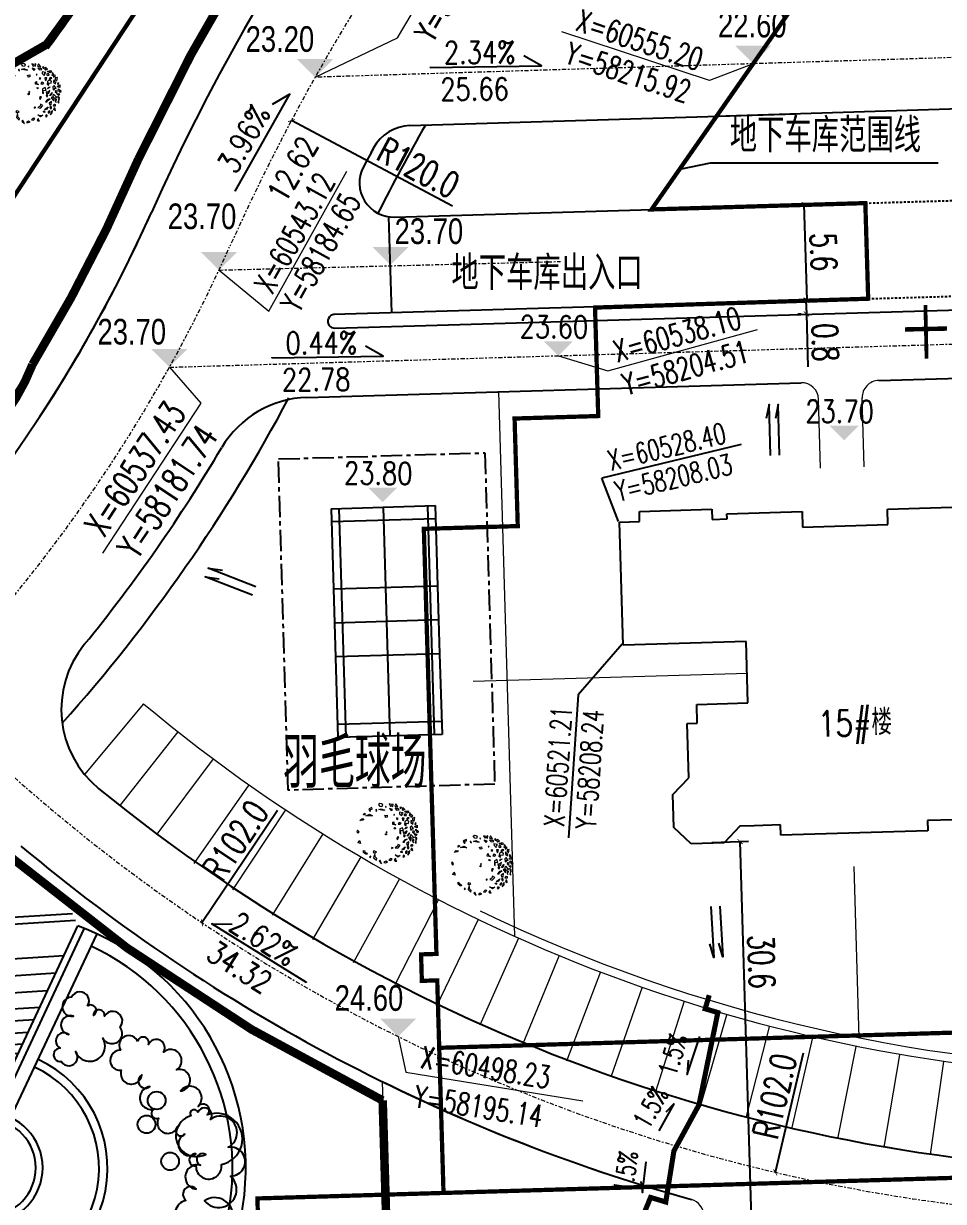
# Model space of a CAD drawing. Header units: inches. Extents: x 393 to 1582, y 246 to 1188.
# Drawn here: x 1137.2 to 1191.1, y 697.8 to 766.8 of the extents above; entities that cross this region are included whole.
import ezdxf

# ---------------------------------------------------------------- set-up
doc = ezdxf.new("R2010")
doc.units = ezdxf.units.IN
doc.header["$MEASUREMENT"] = 0
for name, pattern in [('CENTER', [2, 1.25, -0.25, 0.25, -0.25]), ('CENTERX2', [4, 2.5, -0.5, 0.5, -0.5]), ('DASH', [0.35, 0.25, -0.1]), ('DASHED', [19.05, 12.7, -6.35]), ('DASHED2', [0.375, 0.25, -0.125]), ('DOTE', [2.42, 2, -0.2, 0.02, -0.2])]:
    doc.linetypes.add(name, pattern=pattern)
for name, color, linetype, lineweight in [('BUILD', 1, 'Continuous', 40), ('parking', 30, 'Continuous', 18), ('ROAD', 1, 'Continuous', 25), ('ROAD-CENTER', 7, 'CENTERX2', 18), ('ROAD-ZB', 4, 'Continuous', 15), ('walk', 2, 'Continuous', 18), ('围墙', 75, 'FENCELINE1', 15), ('建筑型号', 2, 'Continuous', 18), ('树', 84, 'Continuous', 15)]:
    doc.layers.add(name, color=color, linetype=linetype, lineweight=lineweight)
for name, color, linetype in [('buildcoor', 7, 'Continuous'), ('chehu', 7, 'Continuous'), ('DIM', 4, 'Continuous'), ('drain', 4, 'Continuous'), ('ELEV', 1, 'Continuous'), ('FRAME', 7, 'Continuous'), ('G', 60, 'Continuous'), ('PD', 21, 'Continuous'), ('PUB_TEXT', 7, 'Continuous'), ('ROAD-TEXT', 4, 'Continuous'), ('roaddim', 2, 'Continuous'), ('roadradiu', 3, 'Continuous'), ('rod', 1, 'Continuous'), ('公共绿地', 3, 'Continuous'), ('外墙', 42, 'Continuous'), ('绿化', 3, 'Continuous'), ('车库边线', 4, 'DOTE')]:
    doc.layers.add(name, color=color, linetype=linetype)
doc.styles.add('-黑体', font='simhei.ttf', dxfattribs={"width": 0.8})
doc.styles.add('_HZTXT', font='txt.shx', dxfattribs={"width": 0.8, "bigfont": 'hztxt.shx'})
doc.styles.add('DIM_FONT', font='SIMPLEX.shx', dxfattribs={"width": 0.8})
doc.styles.add('FLS', font='', dxfattribs={"width": 0.8})
doc.styles.add('HZ', font='simplex.shx', dxfattribs={"width": 0.7, "bigfont": 'hztxt.shx'})
doc.styles.add('RO', font='romans.shx', dxfattribs={"width": 0.8})
doc.styles.get('FLS').set_extended_font_data('创艺繁隶书')
doc.linetypes.add('FENCELINE1', pattern='A,0.25,-0.1,[133,ltypeshp.shx,S=0.1,R=0,X=-0.1,Y=0],-0.1,1', length=1.45)
doc.dimstyles.new('NORMAL', dxfattribs={"dimtxt": 1.5, "dimasz": 0.3, "dimexe": 0.5, "dimexo": 0.3, "dimgap": 0.3, "dimtad": 1, "dimdec": 1, "dimzin": 1, "dimdsep": 46, "dimtxsty": 'HZ', "dimblk": 'ARCHTICK', "dimcen": 0, "dimclrt": 256, "dimadec": 0, "dimazin": 0, "dimtfac": 1, "dimtdec": 1, "dimtofl": 0, "dimtmove": 0, "dimatfit": 3, "dimldrblk": 'ARCHTICK', "dimfxl": 1, "dimtolj": 2, "dimtzin": 0, "dimarcsym": 0})

# ---------------------------------------------------------------- blocks, each defined once
blk = doc.blocks.new('A$C4EB55EB1')
at = {"layer": '绿化'}
for p, q in [((14.986, 18.355), (0.415, 16.882)), ((15.206, 17.372), (0.516, 15.887)), ((15.416, 16.891), (0.566, 15.39)), ((13.097, 10.319), (9.025, 16.245)), ((13.52, 11.157), (9.96, 16.339)), ((13.859, 11.829), (10.708, 16.415)), ((14.174, 12.452), (11.402, 16.485)), ((14.49, 13.078), (12.101, 16.556)), ((14.718, 13.53), (12.604, 16.607)), ((14.891, 13.872), (12.986, 16.645)), ((15.119, 14.324), (13.489, 16.696)), ((15.38, 14.841), (14.065, 16.754)), ((10.333, 4.843), (2.923, 15.628)), ((10.964, 6.093), (4.316, 15.769)), ((11.603, 7.359), (5.727, 15.911)), ((12.201, 8.544), (7.047, 16.045)), ((12.645, 9.423), (8.027, 16.144)), ((9.265, 2.729), (15.992, 16.052)), ((9.712, 2.503), (16.366, 15.684)), ((8.311, 2.489), (0, 14.585)), ((8.828, 2.619), (0.307, 15.021)), ((10.604, 2.053), (17.205, 15.127))]:
    blk.add_line(p, q, dxfattribs=at)
for points in [[(29.942, 28.85, 1.091309), (30.731, 27.642, 1.091309), (31.091, 26.574, 1.091309), (31.486, 25.97, 1.091309), (32.373, 26.863, 1.091309), (32.762, 27.684, 1.091309), (33.26, 28.113, 1.091309), (31.65, 29.711, 1.091309), (29.721, 30.702, 1.091309), (29.426, 33.409, 1.091309), (28.5, 33.121, 1.091309), (26.141, 34.965, 1.091309), (25.21, 36.102, 1.091309), (22.36, 35.736, 1.091309), (21.257, 35.27, 1.091309), (20.759, 34.84, 1.091309), (22.795, 33.814, 1.091309), (22.94, 33.173, 1.091309), (25.689, 31.793, 1.091309), (27.329, 31.727, 1.091309), (27.688, 31.016, 1.091309), (28.727, 29.844, 1.091309), (29.942, 28.85)], [(12.534, 32.568, 1.091309), (13.64, 32.323, 1.091309), (14.988, 33.895, 1.091309), (16.807, 33.651, 1.091309), (18.343, 32.908, 1.091309), (18.658, 34.228, 1.091309), (19.119, 34.906, 1.091309), (17.299, 35.506, 1.091309), (15.803, 35.287, 1.091309), (14.304, 35.781, 1.091309), (12.958, 33.496, 1.091309), (10.46, 34.2, 1.091309), (8.754, 32.983, 1.091309), (7.693, 30.842, 1.091309), (7.697, 29.773, 1.091309), (8.197, 29.49, 1.091309), (10.041, 31.847, 1.091309), (10.897, 31.922, 1.091309), (12.534, 32.568)], [(5.549, 23.415, 1.091309), (6.728, 22.671, 1.091309), (7.937, 23.459, 1.091309), (7.468, 24.918, 1.091309), (7.892, 25.846, 1.091309), (9.1, 26.99, 1.091309), (9.526, 27.561, 1.091309), (9.306, 29.057, 1.091309), (9.553, 29.806, 1.091309), (10.368, 31.198, 1.091309), (11.114, 31.664, 1.091309), (10.075, 33.192, 1.091309), (7.519, 30.476, 1.091309), (7.344, 29.585, 1.091309), (7.029, 27.909, 1.091309), (5.857, 26.872, 1.091309), (5.256, 25.409, 1.091309), (5.332, 24.198, 1.091309), (5.549, 23.415)], [(32.105, 12.719, 1.091309), (31.718, 11.542, 1.091309), (32.005, 10.973, 1.091309), (31.794, 10.331, 1.091309), (32.189, 9.37, 1.091309), (33.432, 10.621, 1.091309), (34.354, 11.978, 1.091309), (35.7, 14.263, 1.091309), (35.412, 14.832, 1.091309), (35.301, 15.936, 1.091309), (35.833, 16.828, 1.091309), (36.576, 18.363, 1.091309), (35.468, 18.965, 1.091309), (35.784, 20.284, 1.091309), (36.066, 21.14, 1.091309), (35.885, 22.03, 1.091309), (34.06, 23.698, 1.091309), (33.985, 24.909, 1.091309), (32.315, 23.443, 1.091309), (33.745, 22.379, 1.091309), (33.854, 21.631, 1.091309), (33.36, 20.49, 1.091309), (32.686, 19.525, 1.091309), (32.903, 18.742, 1.091309), (33.654, 18.139, 1.091309), (33.343, 15.395, 1.091309), (33.024, 14.788, 1.091309), (32.207, 14.109, 1.091309), (31.71, 13.679, 1.091309), (32.105, 12.719)], [(5.206, 18.97, 1.091309), (5.247, 17.652, 1.091309), (6.349, 18.475, 1.091309), (7.666, 18.871, 1.091309), (8.842, 18.84, 1.091309), (9.624, 19.412, 1.091309), (8.482, 19.907, 1.091309), (6.624, 21.112, 1.091309), (5.303, 21.785, 1.091309), (5.201, 20.395, 1.091309), (5.56, 19.684, 1.091309), (5.206, 18.97)], [(23.476, 4.175, 1.091309), (23.299, 3.64, 1.091309), (24.153, 4.07, 1.091309), (24.941, 3.218, 1.091309), (25.654, 3.22, 1.091309), (26.754, 4.4, 1.091309), (27.5, 5.222, 1.091309), (27.963, 5.188, 1.091309), (29.672, 5.692, 1.091309), (30.595, 6.693, 1.091309), (31.375, 7.978, 1.091309), (30.983, 7.87, 1.091309), (30.589, 8.474, 1.091309), (30.869, 9.686, 1.091309), (30.155, 10.04, 1.091309), (29.231, 9.396, 1.091309), (28.016, 10.033, 1.091309), (27.667, 8.251, 1.091309), (28.168, 7.611, 1.091309), (27.815, 6.541, 1.091309), (26.749, 5.825, 1.091309), (25.785, 6.142, 1.091309), (23.965, 6.742, 1.091309), (23.721, 5.28, 1.091309), (22.831, 5.099, 1.091309), (22.405, 4.528, 1.091309), (23.476, 4.175)], [(12.963, 3.605, 1.091309), (14.036, 2.54, 1.091309), (14.996, 3.292, 1.091309), (15.6, 3.686, 1.091309), (16.637, 2.87, 1.091309), (17.247, 1.838, 1.091309), (18.208, 2.234, 1.091309), (18.739, 3.126, 1.091309), (20.88, 2.421, 1.091309), (21.908, 4.099, 1.091309), (21.159, 3.989, 1.091309), (19.769, 4.091, 1.091309), (18.944, 5.549, 1.091309), (18.023, 3.836, 1.091309), (17.275, 3.727, 1.091309), (16.737, 4.616, 1.091309), (15.843, 5.503, 1.091309), (15.627, 5.93, 1.091309), (15.625, 6.643, 1.091309), (16.475, 8.142, 1.091309), (15.869, 8.104, 1.091309), (15.05, 7.781, 1.091309), (14.127, 6.78, 1.091309), (13.917, 5.782, 1.091309), (13.28, 4.568, 1.091309), (12.426, 4.138, 1.091309), (12.963, 3.605)]]:
    blk.add_lwpolyline(points, format="xyb", close=True, dxfattribs=at)
for centre in [(20.833, 31.812), (15.936, 31.648), (11.793, 29.886), (25.746, 29.932), (8.506, 26.788), (10.367, 27.046), (29.358, 26.43), (31.525, 21.793), (31.68, 16.535), (29.912, 11.965), (26.883, 8.635), (22.875, 6.553), (18.123, 6.006)]:
    blk.add_circle(centre, 0.646, dxfattribs=at)
for centre, radius, start, end in [((19.017, 18.748), 18.754, 238.66969, 190.31567), ((19.041, 18.765), 17.79, 243.21345, 185.77191), ((19.041, 18.765), 8.73, 243.21345, 185.77191), ((19.041, 18.765), 8.112, 243.21345, 185.77191), ((19, 18.736), 4.031, 221.74114, 207.24422), ((19, 18.736), 3.531, 221.74114, 207.24422)]:
    blk.add_arc(centre, radius, start, end, dxfattribs=at)
blk = doc.blocks.new('pm5')
at = {"layer": 'ROAD-TEXT', "ltscale": 0.1}
blk.add_lwpolyline([(58043.027, 60408.655, 0.3, 0.3, 0), (58043.097, 60409.679, 0.3, 0.3, 0), (58044.026, 60409.706, 0.3, 0.3, 0), (58044.026, 60409.706, 0.3, 0.3, 0), (58043.541, 60412.693, 0.3, 0.3, 0), (58044.089, 60415.717, 0.3, 0.3, 0), (58043.44, 60421.194, 0.3, 0.3, 0), (58042.669, 60421.172, 0.3, 0.3, 0), (58042.642, 60422, 0, 0, 0)], format="xyseb", dxfattribs=at)
for points in [[(58042.657, 60418.003), (58042.871, 60417.185), (58042.871, 60419.533)], [(58042.388, 60414.725), (58042.671, 60415.31), (58042.322, 60413.539)], [(58042.265, 60410.391), (58042.553, 60409.808), (58042.19, 60411.577)]]:
    blk.add_lwpolyline(points, dxfattribs=at)
at = {"layer": 'ROAD-TEXT', "style": 'RO', "width": 0.7}
for rotation, p in [(91.05048, (58042.28, 60416.825)), (78.72126, (58041.749, 60413.385)), (100.33803, (58042.011, 60409.55))]:
    blk.add_text('1.5%', height=1.1, rotation=rotation, dxfattribs=at).set_placement(p)
blk = doc.blocks.new('YMQ')
at = {"layer": 'PD'}
for p, q in [((-3.425, 16.316), (2.222, 18.623)), ((2.222, 18.623), (4.007, 14.254)), ((1.796, 18.45), (3.581, 14.08)), ((-3.142, 15.622), (2.505, 17.929)), ((-0.602, 17.47), (4.466, 5.065)), ((-3.425, 16.316), (1.643, 3.912)), ((-2.999, 16.49), (2.068, 4.086)), ((4.007, 14.254), (-1.64, 11.947)), ((3.581, 14.08), (4.33, 12.247)), ((4.007, 14.254), (4.756, 12.421)), ((4.756, 12.421), (5.504, 10.588)), ((4.33, 12.247), (5.079, 10.414)), ((5.504, 10.588), (-0.142, 8.281)), ((5.079, 10.414), (6.864, 6.045)), ((5.504, 10.588), (7.29, 6.219)), ((7.006, 6.913), (1.359, 4.606)), ((7.29, 6.219), (1.643, 3.912))]:
    blk.add_line(p, q, dxfattribs=at)
at = {"layer": 'PD', "linetype": 'DASHED'}
blk.add_line((4.756, 12.421), (-0.891, 10.114), dxfattribs=at)
at = {"layer": 'PD', "linetype": 'CENTER'}
blk.add_lwpolyline([(0, 0), (-7.337, 17.959), (3.864, 22.535), (11.201, 4.576)], close=True, dxfattribs=at)
blk = doc.blocks.new('A$C1F88636C')
at = {"layer": 'G', "rotation": 319.643104860294}
blk.add_blockref('YMQ', (0, 3.766), dxfattribs=at)
blk = doc.blocks.new('_ARCHTICK')
at = {"color": 0, "linetype": 'ByBlock', "const_width": 0.15}
blk.add_lwpolyline([(-0.5, -0.5), (0.5, 0.5)], dxfattribs=at)
blk = doc.blocks.new('*D129')
at = {"layer": 'DEFPOINTS', "color": 0, "ltscale": 0.3, "transparency": 16777216}
for p in [(1182.927, 756.165), (1183.163, 756.172), (1183.329, 750.575)]:
    blk.add_point(p, dxfattribs=at)
at = {"layer": 'roaddim', "color": 0, "lineweight": -2, "ltscale": 0.3, "transparency": 16777216}
for p, q in [((1182.863, 756.164), (1182.427, 756.151)), ((1183.093, 750.568), (1182.927, 756.165)), ((1183.029, 750.566), (1182.593, 750.553))]:
    blk.add_line(p, q, dxfattribs=at)
at = {"layer": 'roaddim', "color": 0, "lineweight": -2, "ltscale": 0.3, "transparency": 16777216, "xscale": 0.3, "yscale": 0.3, "zscale": 0.3}
for p, rotation in [((1182.927, 756.165), 91.69491554538584), ((1183.093, 750.568), 271.6949155453859)]:
    blk.add_blockref('_ARCHTICK', p, dxfattribs=dict(at, rotation=rotation))
at = {"layer": 'roaddim', "ltscale": 0.3, "transparency": 16777216, "insert": (1184.059, 753.398), "char_height": 1.5, "attachment_point": 5, "rotation": 271.69492, "style": 'HZ'}
blk.add_mtext('\\A2;5.6', dxfattribs=at)
blk = doc.blocks.new('psss')
at = {"layer": 'drain', "ltscale": 3}
for points in [[(-2.979, 0.527), (0.007, 0.531), (-0.808, 0.714)], [(-2.967, -0.004), (0, 0), (-0.815, 0.183)]]:
    blk.add_lwpolyline(points, dxfattribs=at)
blk = doc.blocks.new('*D141')
at = {"layer": 'DEFPOINTS', "color": 0, "ltscale": 0.3, "transparency": 16777216}
for p in [(1152.901, 761.086), (1258.84, 704.721)]:
    blk.add_point(p, dxfattribs=at)
at = {"layer": 'roadradiu', "color": 0, "lineweight": -2, "ltscale": 0.3, "transparency": 16777216}
blk.add_line((1162.338, 756.065), (1152.901, 761.086), dxfattribs=at)
at = {"layer": 'roadradiu', "color": 0, "lineweight": -2, "ltscale": 0.3, "transparency": 16777216, "xscale": 0.3, "yscale": 0.3, "zscale": 0.3, "rotation": 151.9848013237363}
blk.add_blockref('_ARCHTICK', (1152.901, 761.086), dxfattribs=at)
at = {"layer": 'roadradiu', "ltscale": 0.3, "transparency": 16777216, "insert": (1160.337, 758.319), "char_height": 1.5, "attachment_point": 5, "rotation": 331.9848, "style": 'HZ'}
blk.add_mtext('\\A2;R120.0', dxfattribs=at)
blk = doc.blocks.new('*D142')
at = {"layer": 'DEFPOINTS', "color": 0, "ltscale": 0.3, "transparency": 16777216}
for p in [(1204.505, 798.811), (1147.665, 714.116)]:
    blk.add_point(p, dxfattribs=at)
at = {"layer": 'roadradiu', "color": 0, "lineweight": -2, "ltscale": 0.3, "transparency": 16777216}
blk.add_line((1152.082, 720.698), (1147.665, 714.116), dxfattribs=at)
at = {"layer": 'roadradiu', "color": 0, "lineweight": -2, "ltscale": 0.3, "transparency": 16777216, "xscale": 0.3, "yscale": 0.3, "zscale": 0.3, "rotation": 236.1337340177624}
blk.add_blockref('_ARCHTICK', (1147.665, 714.116), dxfattribs=at)
at = {"layer": 'roadradiu', "ltscale": 0.3, "transparency": 16777216, "insert": (1149.636, 718.937), "char_height": 1.5, "attachment_point": 5, "rotation": 56.13373, "style": 'HZ'}
blk.add_mtext('\\A2;R102.0', dxfattribs=at)
blk = doc.blocks.new('*D332')
at = {"layer": 'DEFPOINTS', "color": 0, "ltscale": 0.3, "transparency": 16777216}
for p in [(1204.505, 798.811), (1181.232, 699.502)]:
    blk.add_point(p, dxfattribs=at)
at = {"layer": 'roadradiu', "color": 0, "lineweight": -2, "ltscale": 0.3, "transparency": 16777216}
blk.add_line((1182.867, 706.48), (1181.232, 699.502), dxfattribs=at)
at = {"layer": 'roadradiu', "color": 0, "lineweight": -2, "ltscale": 0.3, "transparency": 16777216, "xscale": 0.3, "yscale": 0.3, "zscale": 0.3, "rotation": 256.8107722403088}
blk.add_blockref('_ARCHTICK', (1181.232, 699.502), dxfattribs=at)
at = {"layer": 'roadradiu', "ltscale": 0.3, "transparency": 16777216, "insert": (1181.201, 703.969), "char_height": 1.5, "attachment_point": 5, "rotation": 76.81077, "style": 'HZ'}
blk.add_mtext('\\A2;R102.0', dxfattribs=at)
blk = doc.blocks.new('GPPMTR01')
at = {"color": 0, "linetype": 'ByBlock'}
for points in [[(-0.354, 0.404), (-0.335, 0.371), (-0.312, 0.378), (-0.293, 0.408)], [(-0.298, 0.355), (-0.259, 0.362), (-0.24, 0.402), (-0.263, 0.4), (-0.275, 0.378)], [(-0.263, 0.454), (-0.27, 0.431), (-0.248, 0.431), (-0.243, 0.447)], [(-0.215, 0.443), (-0.218, 0.456), (-0.242, 0.475), (-0.199, 0.486), (-0.199, 0.449)], [(-0.166, 0.433), (-0.207, 0.386), (-0.18, 0.371), (-0.137, 0.387), (-0.147, 0.409), (-0.165, 0.407)], [(-0.173, 0.469), (-0.151, 0.518), (-0.12, 0.516), (-0.128, 0.487), (-0.144, 0.498), (-0.151, 0.48), (-0.145, 0.47)], [(-0.127, 0.461), (-0.133, 0.429), (-0.111, 0.428), (-0.096, 0.459)], [(-0.106, 0.53), (-0.073, 0.496), (-0.058, 0.515), (-0.035, 0.504), (-0.038, 0.545), (-0.064, 0.53)], [(-0.079, 0.401), (-0.097, 0.371), (-0.064, 0.359), (-0.049, 0.371)], [(-0.038, 0.477), (-0.055, 0.454), (-0.043, 0.424), (-0.032, 0.439)], [(0.007, 0.443), (-0.026, 0.412), (-0.02, 0.382), (0.016, 0.352), (0.045, 0.367), (0.01, 0.386), (0.034, 0.42)], [(0.005, 0.559), (-0.005, 0.523), (0.016, 0.511), (0.051, 0.519)], [(0.01, 0.485), (0.042, 0.462), (0.084, 0.477), (0.066, 0.492), (0.042, 0.485)], [(0.105, 0.53), (0.084, 0.519), (0.099, 0.504), (0.114, 0.511)], [(0.158, 0.447), (0.096, 0.443), (0.105, 0.412), (0.146, 0.393), (0.155, 0.416), (0.14, 0.428)], [(0.131, 0.488), (0.137, 0.5), (0.134, 0.53), (0.173, 0.507), (0.146, 0.481)], [(0.179, 0.477), (0.229, 0.496), (0.25, 0.473), (0.223, 0.458), (0.22, 0.477), (0.202, 0.469), (0.199, 0.458)], [(0.205, 0.439), (0.179, 0.42), (0.194, 0.405), (0.226, 0.416)], [(0.214, 0.359), (0.274, 0.374), (0.291, 0.409), (0.282, 0.336), (0.247, 0.333)], [(0.268, 0.45), (0.253, 0.435), (0.241, 0.409), (0.274, 0.428)], [(0.315, 0.416), (0.306, 0.401), (0.318, 0.39), (0.348, 0.393)], [(-0.482, 0.196), (-0.461, 0.207), (-0.432, 0.177), (-0.452, 0.154), (-0.494, 0.15), (-0.5, 0.177)], [(-0.412, 0.305), (-0.364, 0.304), (-0.367, 0.328), (-0.343, 0.337), (-0.374, 0.364), (-0.382, 0.335)], [(-0.393, 0.241), (-0.408, 0.23), (-0.396, 0.226)], [(-0.304, 0.31), (-0.343, 0.272), (-0.298, 0.279)], [(-0.215, 0.295), (-0.215, 0.276), (-0.206, 0.283)], [(-0.123, 0.314), (-0.144, 0.295), (-0.135, 0.287), (-0.115, 0.295)], [(-0.064, 0.207), (-0.085, 0.184), (-0.115, 0.203), (-0.115, 0.219), (-0.085, 0.207), (-0.052, 0.226)], [(-0.032, 0.317), (-0.058, 0.295), (-0.043, 0.264), (-0.023, 0.291)], [(0.045, 0.295), (0.042, 0.249), (0.105, 0.211), (0.119, 0.219), (0.069, 0.245), (0.096, 0.283)], [(0.084, 0.371), (0.072, 0.344), (0.081, 0.321), (0.084, 0.344)], [(0.128, 0.336), (0.137, 0.287), (0.114, 0.272), (0.146, 0.26), (0.158, 0.302)], [(0.179, 0.272), (0.167, 0.245), (0.185, 0.238), (0.199, 0.253)], [(0.199, 0.291), (0.179, 0.352), (0.211, 0.31)], [(0.25, 0.325), (0.241, 0.298), (0.312, 0.302), (0.282, 0.329)], [(0.253, 0.268), (0.241, 0.226), (0.259, 0.177), (0.274, 0.203), (0.253, 0.219)], [(0.303, 0.268), (0.309, 0.219), (0.336, 0.215), (0.351, 0.234)], [(0.321, 0.363), (0.306, 0.34), (0.327, 0.325), (0.356, 0.325), (0.327, 0.336)], [(0.351, 0.382), (0.348, 0.371), (0.368, 0.355), (0.392, 0.359)], [(0.386, 0.257), (0.368, 0.272), (0.365, 0.287), (0.377, 0.298), (0.401, 0.283)], [(0.401, 0.207), (0.383, 0.219), (0.365, 0.211), (0.368, 0.196), (0.392, 0.192)], [(0.431, 0.26), (0.419, 0.245), (0.436, 0.23), (0.466, 0.249)], [(0.442, 0.203), (0.451, 0.169), (0.487, 0.139), (0.472, 0.181)], [(-0.482, 0.014), (-0.506, 0.025), (-0.514, -0.024), (-0.506, -0.036), (-0.464, -0.036), (-0.47, -0.024), (-0.494, -0.017)], [(-0.446, 0.071), (-0.432, 0.055), (-0.414, 0.067)], [(-0.417, 0.109), (-0.411, 0.15), (-0.357, 0.188), (-0.369, 0.162)], [(-0.283, 0.139), (-0.269, 0.181), (-0.239, 0.166), (-0.248, 0.139), (-0.263, 0.15)], [(-0.02, 0.033), (-0.035, 0.025), (-0.026, 0.017), (-0.014, 0.021)], [(-0.02, 0.188), (-0.008, 0.192), (0.001, 0.177), (-0.02, 0.169)], [(0.152, 0.162), (0.137, 0.139), (0.158, 0.12), (0.176, 0.128), (0.161, 0.143)], [(0.25, 0.086), (0.271, 0.063), (0.274, 0.021), (0.303, 0.052), (0.285, 0.109)], [(0.348, 0.173), (0.377, 0.128), (0.356, 0.097), (0.354, 0.128)], [(0.401, 0.078), (0.398, 0.063), (0.374, 0.067), (0.377, 0.09)], [(0.428, 0.025), (0.431, -0.021), (0.377, -0.043), (0.41, -0.013)], [(0.422, 0.166), (0.419, 0.135), (0.439, 0.12), (0.451, 0.139)], [(0.451, 0.074), (0.469, 0.052), (0.484, 0.063), (0.472, 0.093)], [(-0.467, -0.131), (-0.464, -0.157), (-0.482, -0.154), (-0.485, -0.127)], [(-0.437, -0.131), (-0.429, -0.066), (-0.381, -0.04), (-0.408, -0.078)], [(-0.42, -0.26), (-0.432, -0.218), (-0.411, -0.188), (-0.402, -0.214), (-0.411, -0.229)], [(0.256, -0.013), (0.241, -0.028), (0.253, -0.04)], [(0.407, -0.119), (0.389, -0.138), (0.398, -0.176), (0.419, -0.154)], [(0.436, -0.066), (0.442, -0.097), (0.466, -0.097), (0.481, -0.074), (0.46, -0.078)], [(-0.266, -0.366), (-0.304, -0.374), (-0.283, -0.4), (-0.251, -0.393)], [(0.17, -0.286), (0.137, -0.317), (0.149, -0.336), (0.176, -0.321)], [(0.205, -0.332), (0.199, -0.343), (0.235, -0.378), (0.294, -0.359), (0.274, -0.34), (0.235, -0.351)], [(0.327, -0.305), (0.333, -0.328), (0.389, -0.313)], [(0.416, -0.218), (0.389, -0.233), (0.392, -0.271), (0.407, -0.248)], [(-0.115, -0.473), (-0.138, -0.438), (-0.106, -0.438), (-0.085, -0.446)], [(0.072, -0.48), (0.042, -0.461), (0.06, -0.45), (0.066, -0.454), (0.096, -0.454), (0.096, -0.438), (0.125, -0.442), (0.114, -0.461)], [(0.188, -0.431), (0.211, -0.423), (0.188, -0.408)]]:
    blk.add_lwpolyline(points, close=True, dxfattribs=at)
blk.add_circle((0, 0), 0.01, dxfattribs=at)
blk = doc.blocks.new('*D106')
at = {"layer": 'DEFPOINTS', "color": 0, "ltscale": 0.3, "transparency": 16777216}
for p in [(1183.029, 750.566), (1183.053, 749.766), (1183.053, 749.766)]:
    blk.add_point(p, dxfattribs=at)
at = {"layer": 'roaddim', "color": 0, "lineweight": -2, "ltscale": 0.3, "transparency": 16777216}
for p, q in [((1182.729, 750.557), (1182.529, 750.551)), ((1183.029, 750.566), (1183.053, 749.766)), ((1182.753, 749.758), (1182.553, 749.752)), ((1183.053, 749.766), (1183.144, 746.668))]:
    blk.add_line(p, q, dxfattribs=at)
at = {"layer": 'roaddim', "color": 0, "lineweight": -2, "ltscale": 0.3, "transparency": 16777216, "xscale": 0.3, "yscale": 0.3, "zscale": 0.3}
for p, rotation in [((1183.029, 750.566), 91.69491554561223), ((1183.053, 749.766), 271.6949155456123)]:
    blk.add_blockref('_ARCHTICK', p, dxfattribs=dict(at, rotation=rotation))
at = {"layer": 'roaddim', "ltscale": 0.3, "transparency": 16777216, "insert": (1184.153, 748.098), "char_height": 1.5, "attachment_point": 5, "rotation": 271.69492, "style": 'HZ'}
blk.add_mtext('\\A2;0.8', dxfattribs=at)
blk = doc.blocks.new('*D108')
at = {"layer": 'DEFPOINTS', "color": 0, "ltscale": 0.3, "transparency": 16777216}
for p in [(1123.957, 1187.983), (1247.519, 525.406)]:
    blk.add_point(p, dxfattribs=at)
at = {"layer": 'roadradiu', "color": 0, "lineweight": -2, "ltscale": 0.3, "transparency": 16777216}
blk.add_line((1246.336, 531.746), (1247.519, 525.406), dxfattribs=at)
at = {"layer": 'roadradiu', "color": 0, "lineweight": -2, "ltscale": 0.3, "transparency": 16777216, "xscale": 0.3, "yscale": 0.3, "zscale": 0.3, "rotation": 280.5635434118076}
blk.add_blockref('_ARCHTICK', (1247.519, 525.406), dxfattribs=at)
at = {"layer": 'roadradiu', "ltscale": 0.3, "transparency": 16777216, "insert": (1247.905, 529.063), "char_height": 1.5, "attachment_point": 5, "rotation": 280.56354, "style": 'HZ'}
blk.add_mtext('\\A2;R674.0', dxfattribs=at)
blk = doc.blocks.new('*D188')
at = {"layer": 'DEFPOINTS', "color": 0, "ltscale": 0.3, "transparency": 16777216}
for p in [(1123.957, 1187.983), (1194.722, 517.708)]:
    blk.add_point(p, dxfattribs=at)
at = {"layer": 'roadradiu', "color": 0, "lineweight": -2, "ltscale": 0.3, "transparency": 16777216}
blk.add_line((1193.358, 530.623), (1194.722, 517.708), dxfattribs=at)
at = {"layer": 'roadradiu', "color": 0, "lineweight": -2, "ltscale": 0.3, "transparency": 16777216, "xscale": 0.3, "yscale": 0.3, "zscale": 0.3, "rotation": 276.0266870917976}
blk.add_blockref('_ARCHTICK', (1194.722, 517.708), dxfattribs=at)
at = {"layer": 'roadradiu', "ltscale": 0.3, "transparency": 16777216, "insert": (1194.709, 527.824), "char_height": 1.5, "attachment_point": 5, "rotation": 276.02669, "style": 'HZ'}
blk.add_mtext('\\A2;R674.0', dxfattribs=at)
blk = doc.blocks.new('*D280')
at = {"layer": 'DEFPOINTS', "color": 0, "ltscale": 0.3, "transparency": 16777216}
for p in [(1147.721, 838.587), (1210.974, 702.575)]:
    blk.add_point(p, dxfattribs=at)
at = {"layer": 'roadradiu', "color": 0, "lineweight": -2, "ltscale": 0.3, "transparency": 16777216}
blk.add_line((1150.357, 832.919), (1147.721, 838.587), dxfattribs=at)
at = {"layer": 'roadradiu', "color": 0, "lineweight": -2, "ltscale": 0.3, "transparency": 16777216, "xscale": 0.3, "yscale": 0.3, "zscale": 0.3, "rotation": 114.940995727346}
blk.add_blockref('_ARCHTICK', (1147.721, 838.587), dxfattribs=at)
at = {"layer": 'roadradiu', "ltscale": 0.3, "transparency": 16777216, "insert": (1150.118, 835.924), "char_height": 1.5, "attachment_point": 5, "rotation": 294.941, "style": 'HZ'}
blk.add_mtext('\\A2;R150.0', dxfattribs=at)
blk = doc.blocks.new('*D466')
at = {"layer": 'DEFPOINTS', "color": 0, "ltscale": 0.3, "transparency": 16777216}
for p in [(1177.208, 718.811), (1178.114, 688.175), (1180.072, 688.233)]:
    blk.add_point(p, dxfattribs=at)
at = {"layer": 'DIM', "color": 0, "lineweight": -2, "ltscale": 0.3, "transparency": 16777216}
for p, q in [((1177.508, 718.82), (1179.665, 718.884)), ((1179.166, 718.869), (1180.072, 688.233)), ((1178.414, 688.184), (1180.572, 688.247))]:
    blk.add_line(p, q, dxfattribs=at)
at = {"layer": 'DIM', "color": 0, "lineweight": -2, "ltscale": 0.3, "transparency": 16777216, "xscale": 0.3, "yscale": 0.3, "zscale": 0.3}
for p, rotation in [((1179.166, 718.869), 91.69491534399879), ((1180.072, 688.233), 271.6949153439988)]:
    blk.add_blockref('_ARCHTICK', p, dxfattribs=dict(at, rotation=rotation))
at = {"layer": 'DIM', "ltscale": 0.3, "transparency": 16777216, "insert": (1180.424, 711.839), "char_height": 1.5, "attachment_point": 5, "rotation": 271.69492, "style": 'HZ'}
blk.add_mtext('\\A2;30.6', dxfattribs=at)
blk = doc.blocks.new('*D366')
at = {"layer": 'DEFPOINTS', "color": 0, "ltscale": 0.3, "transparency": 16777216}
for p in [(1186.267, 889.56), (1351.243, 417.562)]:
    blk.add_point(p, dxfattribs=at)
at = {"layer": 'roadradiu', "color": 0, "lineweight": -2, "ltscale": 0.3, "transparency": 16777216}
blk.add_line((1189.23, 881.081), (1186.267, 889.56), dxfattribs=at)
at = {"layer": 'roadradiu', "color": 0, "lineweight": -2, "ltscale": 0.3, "transparency": 16777216, "xscale": 0.5, "yscale": 0.5, "zscale": 0.5, "rotation": 109.2659378040136}
blk.add_blockref('_ARCHTICK', (1186.267, 889.56), dxfattribs=at)
at = {"layer": 'roadradiu', "ltscale": 0.3, "transparency": 16777216, "insert": (1189.256, 884.189), "char_height": 1.5, "attachment_point": 5, "rotation": 289.26594, "style": 'HZ'}
blk.add_mtext('\\A2;R500.0', dxfattribs=at)
blk = doc.blocks.new('*D367')
at = {"layer": 'DEFPOINTS', "color": 0, "ltscale": 0.3, "transparency": 16777216}
for p in [(1102.7, 855.811), (1268.804, 491.93)]:
    blk.add_point(p, dxfattribs=at)
at = {"layer": 'roadradiu', "color": 0, "lineweight": -2, "ltscale": 0.3, "transparency": 16777216}
blk.add_line((1105.544, 849.58), (1102.7, 855.811), dxfattribs=at)
at = {"layer": 'roadradiu', "color": 0, "lineweight": -2, "ltscale": 0.3, "transparency": 16777216, "xscale": 0.5, "yscale": 0.5, "zscale": 0.5, "rotation": 114.5356906864757}
blk.add_blockref('_ARCHTICK', (1102.7, 855.811), dxfattribs=at)
at = {"layer": 'roadradiu', "ltscale": 0.3, "transparency": 16777216, "insert": (1105.285, 852.676), "char_height": 1.5, "attachment_point": 5, "rotation": 294.53569, "style": 'HZ'}
blk.add_mtext('\\A2;R400.0', dxfattribs=at)
blk = doc.blocks.new('*D368')
at = {"layer": 'DEFPOINTS', "color": 0, "ltscale": 0.3, "transparency": 16777216}
for p in [(1082.317, 845.798), (1268.804, 491.93)]:
    blk.add_point(p, dxfattribs=at)
at = {"layer": 'roadradiu', "color": 0, "lineweight": -2, "ltscale": 0.3, "transparency": 16777216}
blk.add_line((1085.511, 839.738), (1082.317, 845.798), dxfattribs=at)
at = {"layer": 'roadradiu', "color": 0, "lineweight": -2, "ltscale": 0.3, "transparency": 16777216, "xscale": 0.5, "yscale": 0.5, "zscale": 0.5, "rotation": 117.7890269071793}
blk.add_blockref('_ARCHTICK', (1082.317, 845.798), dxfattribs=at)
at = {"layer": 'roadradiu', "ltscale": 0.3, "transparency": 16777216, "insert": (1085.076, 842.815), "char_height": 1.5, "attachment_point": 5, "rotation": 297.78903, "style": 'HZ'}
blk.add_mtext('\\A2;R400.0', dxfattribs=at)
blk = doc.blocks.new('*D308')
at = {"layer": 'DEFPOINTS', "color": 0, "ltscale": 0.3, "transparency": 16777216}
for p in [(1065.674, 820.138), (1065.852, 820.235), (1166.289, 636.078)]:
    blk.add_point(p, dxfattribs=at)
at = {"layer": 'DIM', "color": 0, "lineweight": -2, "ltscale": 0.3, "transparency": 16777216}
for p, q in [((1065.589, 820.091), (1065.235, 819.898)), ((1166.111, 635.98), (1065.674, 820.138)), ((1166.026, 635.934), (1165.672, 635.741))]:
    blk.add_line(p, q, dxfattribs=at)
at = {"layer": 'DIM', "color": 0, "lineweight": -2, "ltscale": 0.3, "transparency": 16777216, "xscale": 0.5, "yscale": 0.5, "zscale": 0.5}
for p, rotation in [((1065.674, 820.138), 118.6074258595368), ((1166.111, 635.98), 298.6074258595368)]:
    blk.add_blockref('_ARCHTICK', p, dxfattribs=dict(at, rotation=rotation))
at = {"layer": 'DIM', "ltscale": 0.3, "transparency": 16777216, "insert": (1116.815, 728.562), "char_height": 1.5, "attachment_point": 5, "rotation": 298.60743, "style": 'HZ'}
blk.add_mtext('\\A2;209.8', dxfattribs=at)

msp = doc.modelspace()

# ---------------------------------------------------------------- linework, layer by layer
at = {"layer": 'buildcoor', "color": 0, "ltscale": 0.3}
for points in [[(1179.239, 742.119), (1171.074, 740.146)], [(1172.049, 737.617), (1171.074, 740.146)], [(1172.262, 730.42), (1169.687, 727.471)], [(1169.687, 727.471), (1169.128, 719.089)]]:
    msp.add_lwpolyline(points, dxfattribs=at)
at = {"layer": 'chehu', "color": 0, "ltscale": 100}
for points in [[(1186.503, 756.252), (1186.668, 750.655)], [(1158.781, 749.83), (1158.614, 755.455)]]:
    msp.add_lwpolyline(points, dxfattribs=at)
at = {"layer": 'drain', "color": 0, "ltscale": 0.3}
msp.add_line((1154.968, 698.094), (1161.808, 698.296), dxfattribs=at)
at = {"layer": 'ELEV', "color": 0}
for points in [[(1178.875, 765.473), (1180.997, 765.473), (1179.936, 764.412)], [(1153.229, 764.683), (1155.35, 764.683), (1154.29, 763.622)], [(1153.229, 764.683), (1155.35, 764.683), (1154.29, 763.622)], [(1147.605, 753.392), (1149.726, 753.392), (1148.665, 752.331)], [(1147.605, 753.392), (1149.726, 753.392), (1148.665, 752.331)], [(1157.637, 753.689), (1159.758, 753.689), (1158.698, 752.628)], [(1144.702, 747.704), (1146.823, 747.704), (1145.762, 746.643)], [(1144.702, 747.704), (1146.823, 747.704), (1145.762, 746.643)], [(1167.684, 748.165), (1169.381, 748.165), (1168.533, 747.317)], [(1184.409, 743.213), (1186.106, 743.213), (1185.258, 742.365)], [(1157.4, 739.592), (1159.097, 739.592), (1158.248, 738.743)], [(1158.094, 708.508), (1160.216, 708.508), (1159.155, 707.447)]]:
    msp.add_solid(points, dxfattribs=at)
at = {"layer": 'FRAME', "color": 0}
for points in [[(1177.429, 758.583), (1175.625, 758.23)], [(1190.771, 758.583), (1177.429, 758.583)]]:
    msp.add_lwpolyline(points, dxfattribs=at)
at = {"layer": 'parking', "color": 0, "ltscale": 0.3}
for p, q in [((1144.245, 726.944), (1140.792, 722.806)), ((1146.259, 725.304), (1142.853, 720.986)), ((1148.317, 723.722), (1145.032, 719.311)), ((1150.418, 722.196), (1147.186, 717.595)), ((1152.561, 720.73), (1149.46, 716.044)), ((1154.744, 719.323), (1151.776, 714.557)), ((1156.965, 717.977), (1154.133, 713.134)), ((1159.222, 716.693), (1156.528, 711.778)), ((1161.514, 715.472), (1158.96, 710.488)), ((1163.84, 714.315), (1161.426, 709.267)), ((1166.196, 713.223), (1163.926, 708.114)), ((1168.582, 712.196), (1166.456, 707.031)), ((1170.996, 711.235), (1169.016, 706.019)), ((1173.435, 710.342), (1171.602, 705.078)), ((1175.899, 709.517), (1174.214, 704.209)), ((1178.367, 708.699), (1176.849, 703.413)), ((1180.876, 708.016), (1179.505, 702.69)), ((1183.402, 707.403), (1182.18, 702.041)), ((1185.945, 706.861), (1184.872, 701.466)), ((1188.502, 706.389), (1187.579, 700.967)), ((1191.071, 705.988), (1190.298, 700.543))]:
    msp.add_line(p, q, dxfattribs=at)
msp.add_arc((1204.465, 798.864), 93.803, 230.06015, 270.04691, dxfattribs=at)
at = {"layer": 'ROAD', "color": 0, "linetype": 'DASH', "ltscale": 0.5}
for points in [[(1186.503, 756.252), (1213.493, 757.051)], [(1186.666, 750.655), (1213.656, 751.453)]]:
    msp.add_lwpolyline(points, dxfattribs=at)
at = {"layer": 'ROAD', "color": 0}
for centre, radius, start, end in [((1258.84, 704.721), 125, 112.1285, 155.92837), ((1258.84, 704.721), 127, 116.39825, 155.92837), ((1258.84, 704.721), 113, 150.23479, 153.20677), ((1258.84, 704.721), 115, 151.56299, 151.75506), ((1067.102, 790.376), 83, 320.85348, 335.92837), ((1067.102, 790.376), 83, 320.98339, 335.92837), ((1067.102, 790.376), 85, 271.59027, 335.92837), ((1067.102, 790.376), 85, 326.484, 335.92837), ((1067.102, 790.376), 97, 335.07607, 335.07882), ((1067.102, 790.376), 97, 318.26356, 332.00791), ((1067.102, 790.376), 95, 320.85254, 329.34739)]:
    msp.add_arc(centre, radius, start, end, dxfattribs=at)
at = {"layer": 'ROAD', "color": 0, "ltscale": 0.3}
msp.add_arc((1145.43, 726.613), 6, 140.85254, 230.74821, dxfattribs=at)
at = {"layer": 'ROAD-CENTER', "color": 5, "ltscale": 0.1}
for p, q in [((1335.563, 769.205), (1154.29, 763.622)), ((1148.665, 752.331), (1168.661, 752.834)), ((1145.762, 746.643), (1337.576, 752.319))]:
    msp.add_line(p, q, dxfattribs=at)
for centre, radius, start, end in [((1258.84, 704.721), 120, 77.43041, 155.92837), ((1067.102, 790.376), 90, 271.59027, 335.92837), ((1204.505, 798.811), 102, 224.32521, 270.04691)]:
    msp.add_arc(centre, radius, start, end, dxfattribs=at)
at = {"layer": 'ROAD-TEXT', "color": 0}
for points in [[(1161.021, 764.194), (1161.021, 764.194), (1167.54, 764.291), (1166.514, 764.873)], [(1149.608, 756.947), (1149.608, 756.947), (1152.805, 762.63), (1151.785, 762.036)], [(1151.749, 747.188), (1151.749, 747.188), (1158.268, 747.284), (1157.242, 747.867)], [(1153.785, 710.621), (1153.785, 710.621), (1148.247, 714.062), (1149.427, 714.033)]]:
    msp.add_lwpolyline(points, dxfattribs=at)
at = {"layer": 'ROAD-ZB', "color": 0, "ltscale": 0.3}
for points in [[(1159.113, 765.936), (1163.901, 773.986)], [(1177.381, 763.427), (1168.741, 766.284)], [(1154.29, 763.622), (1159.113, 765.936)], [(1179.936, 764.412), (1177.381, 763.427)], [(1151.579, 749.922), (1156.154, 758.127)], [(1148.665, 752.331), (1151.579, 749.922)], [(1171.424, 746.427), (1180.197, 748.844)], [(1168.533, 747.317), (1171.424, 746.427)], [(1145.762, 746.643), (1147.605, 744.532)], [(1147.605, 744.532), (1141.836, 735.759)], [(1159.155, 707.447), (1159.601, 705.377)], [(1159.601, 705.377), (1169.966, 703.699)]]:
    msp.add_lwpolyline(points, dxfattribs=at)
at = {"layer": 'rod', "color": 0, "ltscale": 0.3}
for p, q in [((1177.712, 761.342), (1325.749, 765.901)), ((1159.837, 760.792), (1182.457, 761.488)), ((1158.948, 755.437), (1186.503, 756.252)), ((1155.443, 748.93), (1326.102, 753.98)), ((1186.668, 750.655), (1155.363, 749.728)), ((1187.287, 745.871), (1209.327, 746.523)), ((1153.812, 744.88), (1182.739, 745.736))]:
    msp.add_line(p, q, dxfattribs=at)
for centre, radius, start, end in [((1159.914, 758.293), 2.5, 91.76385, 151.56299), ((1258.84, 704.721), 115, 151.56299, 152.19268), ((1158.889, 757.436), 2, 152.19268, 271.69492), ((1204.465, 798.864), 99.303, 230.74821, 270.04691), ((1204.443, 798.815), 104.75, 229.96845, 254.42743)]:
    msp.add_arc(centre, radius, start, end, dxfattribs=at)
at = {"layer": 'rod', "color": 0}
for centre, radius, start, end in [((1155.433, 749.334), 0.4, 91.51113, 155.07882), ((1155.431, 749.33), 0.4, 155.07607, 271.69492), ((1153.99, 738.883), 6, 91.69492, 149.34739)]:
    msp.add_arc(centre, radius, start, end, dxfattribs=at)
at = {"layer": 'walk', "color": 0, "ltscale": 0.3}
for p, q in [((1183.887, 740.738), (1183.768, 744.766)), ((1186.436, 740.814), (1186.317, 744.842))]:
    msp.add_line(p, q, dxfattribs=at)
for centre, start, end in [((1182.769, 744.737), 1.69492, 91.69492), ((1187.317, 744.871), 91.69492, 181.69492), ((1176.054, 696.947), 1.69492, 74.42743)]:
    msp.add_arc(centre, 1, start, end, dxfattribs=at)
at = {"layer": '公共绿地', "color": 0, "linetype": 'FENCELINE1', "ltscale": 0.1, "const_width": 0.5}
for points in [[(1134.779, 742.326, 0.10684), (1137.744, 746.802, 0.036061), (1143.942, 758.829, -0.040321), (1154.116, 776.568, -0.032997), (1164.131, 789.334), (1143.369, 833.107), (1135.907, 829.254), (1145.126, 807.775), (1130.32, 801.588)], [(1136.416, 718.004, 0.062521), (1158.247, 703.71), (1159.38, 665.41), (1261.193, 668.128), (1261.193, 668.128), (1299.351, 669.552), (1299.351, 669.552), (1299.351, 669.552), (1296.053, 663.35), (1292.714, 656.571), (1282.875, 634.527)]]:
    msp.add_lwpolyline(points, format="xyb", dxfattribs=at)
msp.add_lwpolyline([(1135.461, 791.745), (1139.947, 784.352), (1141.56, 779.607), (1142.671, 775.041), (1141.782, 769.924), (1138.574, 765.543), (1132.07, 761.807)], dxfattribs=at)
at = {"layer": '围墙', "color": 0, "ltscale": 0.2}
for p, q in [((1047.192, 715.465), (1138.726, 765.386)), ((1187.287, 745.871), (1209.327, 746.523)), ((1163.049, 745.154), (1182.739, 745.736)), ((1163.549, 728.261), (1179.615, 728.738)), ((1186.15, 707.376), (1185.853, 717.416)), ((1158.214, 704.818), (1159.38, 665.41))]:
    msp.add_line(p, q, dxfattribs=at)
msp.add_lwpolyline([(1165.992, 713.314), (1165.049, 745.213)], dxfattribs=at)
for centre, radius, start, end in [((1204.465, 798.864), 93.303, 244.26141, 270.04691), ((1205.172, 800.362), 106.436, 243.81994, 254.27309)]:
    msp.add_arc(centre, radius, start, end, dxfattribs=at)
msp.add_open_spline([(1122.203, 818.207), (1125.496, 810.916), (1131.947, 796.632), (1146.425, 775.942), (1140.344, 767.61), (1138.65, 765.281)], degree=3, knots=[0, 0, 0, 0, 25.223107, 49.408089, 60.457638, 60.457638, 60.457638, 60.457638], dxfattribs=at)
at = {"layer": '外墙', "color": 2, "ltscale": 0.1}
for p, q in [((1173.273, 738.205), (1177.521, 738.331)), ((1173.29, 737.606), (1173.273, 738.205)), ((1177.521, 738.331), (1177.539, 737.731)), ((1178.404, 738.057), (1182.802, 738.187)), ((1178.413, 737.757), (1178.404, 738.057)), ((1182.802, 738.187), (1182.829, 737.288)), ((1187.8, 738.335), (1192.198, 738.465)), ((1187.827, 737.436), (1187.8, 738.335)), ((1172.116, 737.571), (1173.29, 737.606)), ((1172.329, 730.374), (1172.116, 737.571)), ((1177.539, 737.731), (1178.413, 737.757)), ((1182.829, 737.288), (1187.827, 737.436)), ((1179.526, 730.587), (1172.329, 730.374)), ((1179.632, 726.989), (1179.526, 730.587)), ((1176.634, 726.9), (1179.632, 726.989)), ((1176.666, 725.8), (1176.634, 726.9)), ((1176.066, 725.783), (1176.666, 725.8)), ((1176.161, 722.596), (1176.066, 725.783)), ((1175.239, 721.618), (1176.161, 722.596)), ((1175.296, 719.695), (1175.239, 721.618)), ((1191.69, 720.142), (1190.141, 720.096)), ((1190.141, 720.096), (1190.158, 719.497)), ((1176.313, 718.737), (1175.296, 719.695)), ((1179.158, 719.771), (1178.236, 718.794)), ((1179.995, 719.796), (1179.158, 719.771)), ((1181.544, 719.842), (1179.995, 719.796)), ((1181.562, 719.242), (1181.544, 719.842)), ((1190.158, 719.497), (1181.562, 719.242)), ((1178.236, 718.794), (1176.313, 718.737))]:
    msp.add_line(p, q, dxfattribs=at)
at = {"layer": '车库边线', "color": 0, "linetype": 'DASHED2', "const_width": 0.25}
for points in [[(1071.366, 884.941), (1176.814, 927.962), (1299.043, 960.862), (1330.203, 965.934), (1337.126, 938.302), (1337.126, 938.302), (1337.126, 938.302), (1337.126, 938.302), (1333.68, 923.68), (1326.278, 923.401), (1328.57, 862.578), (1328.57, 862.578), (1329.545, 836.684), (1319.587, 836.309), (1224.423, 832.725), (1164.639, 799.154), (1164.639, 799.154), (1164.639, 799.154), (1164.639, 799.154), (1164.639, 799.154), (1115.13, 723.925)], [(1184.055, 770.32), (1173.988, 755.882), (1186.504, 756.253), (1186.67, 750.655), (1170.679, 750.136), (1170.866, 743.785), (1165.969, 743.64), (1166.155, 737.342), (1160.657, 737.18), (1161.394, 712.291), (1160.495, 712.264), (1160.54, 710.715), (1161.44, 710.741), (1161.808, 698.297), (1150.913, 697.974), (1151.273, 685.78)], [(1161.557, 706.793), (1257.915, 709.64), (1258.166, 701.148)], [(1161.808, 698.296), (1258.166, 701.148)]]:
    msp.add_lwpolyline(points, dxfattribs=at)

# ---------------------------------------------------------------- block references
at = {"layer": 'BUILD', "color": 0, "rotation": 19.82999287211302}
msp.add_blockref('A$C1F88636C', (1153.99, 718.336), dxfattribs=at)
at = {"layer": 'buildcoor', "color": 0, "rotation": 341.714474003082}
msp.add_blockref('pm5', (-72891.962, -38450.073), dxfattribs=at)
at = {"layer": 'ROAD', "color": 0, "rotation": 91.62464345549249}
msp.add_blockref('psss', (1181.398, 744.464), dxfattribs=at)
at = {"layer": 'ROAD', "color": 0, "xscale": -1}
for p, rotation in [((1147.853, 734.38), 338.722763726286), ((1178.16, 712.116), 93.3095437502972)]:
    msp.add_blockref('psss', p, dxfattribs=dict(at, rotation=rotation))
at = {"layer": '树', "xscale": 3.485684247348809, "yscale": 3.485684247345489, "zscale": 3.485684247348809, "rotation": 300.5404110417522}
for p in [(1137.518, 762.637), (1158.437, 719.295), (1163.971, 717.435)]:
    msp.add_blockref('GPPMTR01', p, dxfattribs=at)
at = {"layer": '绿化', "color": 0, "xscale": 0.8074999999963125, "yscale": 0.8075000000026193, "zscale": 0.8075, "rotation": 239.1143747946616}
msp.add_blockref('A$C4EB55EB1', (1129.978, 720.707), dxfattribs=at)

# ---------------------------------------------------------------- texts
at = {"color": 0, "lineweight": -3, "style": 'HZ', "width": 0.7}
msp.add_text('羽毛球场', height=3, dxfattribs=at).set_placement((1152.416, 721.994))
at = {"layer": 'buildcoor', "color": 0, "ltscale": 0.3, "style": 'HZ', "width": 0.7}
for s, rotation, p in [('X=60528.40', 13.57836, (1171.587, 740.579)), ('Y=58208.03', 13.57836, (1172.024, 738.771)), ('X=60521.21', 86.18, (1168.869, 719.708)), ('Y=58208.24', 86.18, (1170.725, 719.584))]:
    msp.add_text(s, height=1.2, rotation=rotation, dxfattribs=at).set_placement(p)
at = {"layer": 'ELEV', "color": 0, "style": 'FLS', "width": 0.8}
for s, p in [('22.60', (1177.879, 765.956)), ('23.20', (1150.223, 765.11)), ('23.20', (1150.223, 765.11)), ('23.70', (1145.663, 754.731)), ('23.70', (1145.663, 754.731)), ('23.70', (1158.945, 753.859)), ('23.70', (1141.55, 747.973)), ('23.70', (1141.55, 747.973)), ('24.60', (1155.438, 708.959))]:
    msp.add_text(s, height=1.5, dxfattribs=at).set_placement(p)
at = {"layer": 'ELEV', "color": 0, "style": 'DIM_FONT', "width": 0.8}
for s, p in [('23.60', (1166.263, 748.367)), ('23.70', (1182.988, 743.415)), ('23.80', (1155.978, 739.794))]:
    msp.add_text(s, height=1.3, rotation=359.67116, dxfattribs=at).set_placement(p)
at = {"layer": 'FRAME', "color": 0, "style": '_HZTXT', "width": 0.8}
for s, p in [('地下车库范围线', (1178.567, 759.221)), ('地下车库出入口', (1162.27, 751.159))]:
    msp.add_text(s, height=2, dxfattribs=at).set_placement(p)
at = {"layer": 'PUB_TEXT', "color": 0, "style": '-黑体', "width": 0.8}
msp.add_text('十   街', height=2.5, rotation=1.23375, dxfattribs=at).set_placement((1188.714, 747.395))
at = {"layer": 'ROAD-TEXT', "color": 0, "style": 'DIM_FONT', "width": 0.8}
for s, rotation, p in [('2.34%', 0.37909, (1161.834, 764.41)), ('25.66', 0.37909, (1161.625, 762.262)), ('3.96%', 60.17306, (1149.64, 757.88)), ('12.62', 60.17306, (1152.535, 756.172)), ('0.44%', 0.37909, (1152.563, 747.404)), ('22.78', 0.37909, (1152.354, 745.256)), ('2.62%', 327.97327, (1149.149, 713.728)), ('34.32', 327.97327, (1147.822, 712.026))]:
    msp.add_text(s, height=1.3, rotation=rotation, dxfattribs=at).set_placement(p)
at = {"layer": 'ROAD-ZB', "color": 0, "ltscale": 0.3, "style": 'HZ', "width": 0.7}
for s, height, rotation, p in [('Y=58190.27', 1.3, 59.25245, (1161.172, 765.584)), ('X=60555.20', 1.3, 341.71095, (1169.46, 766.388)), ('Y=58215.92', 1.3, 341.71095, (1168.828, 764.475)), ('X=60543.12', 1.3, 60.85299, (1151.783, 750.847)), ('Y=58184.65', 1.3, 60.85299, (1153.336, 749.753)), ('X=60538.10', 1.3, 15.40581, (1171.964, 746.913)), ('Y=58204.51', 1.3, 15.40581, (1172.499, 744.971)), ('X=60537.43', 1.5, 56.67423, (1141.935, 736.592)), ('Y=58181.74', 1.5, 56.67423, (1143.877, 735.314)), ('X=60498.23', 1.3, 350.8, (1160.401, 705.627)), ('Y=58195.14', 1.3, 350.8, (1160.029, 703.332))]:
    msp.add_text(s, height=height, rotation=rotation, dxfattribs=at).set_placement(p)
at = {"layer": '建筑型号', "color": 0, "style": '_HZTXT', "width": 0.8}
msp.add_text('15#楼', height=1.5, rotation=1.69492, dxfattribs=at).set_placement((1183.748, 725.003))

# ---------------------------------------------------------------- dimensions: what is measured, and where the dimension line sits
at = {"layer": 'DIM', "color": 0, "ltscale": 0.3}
dim = msp.add_aligned_dim(p1=(1166.289, 636.078), p2=(1065.852, 820.235), distance=0.203, dimstyle='NORMAL', override={"dimasz": 0.5, "dimzin": 0}, dxfattribs=at)
dim.commit()
dim.dimension.update_dxf_attribs({"geometry": '*D308', "text_midpoint": (1116.815, 728.562)})
dim = msp.add_linear_dim(base=(1180.072, 688.233), p1=(1177.208, 718.811), p2=(1178.114, 688.175), angle=271.69492, dimstyle='NORMAL', override={"dimzin": 0}, dxfattribs=at)
dim.commit()
dim.dimension.update_dxf_attribs({"geometry": '*D466', "text_midpoint": (1179.374, 711.808), "dimtype": 161})
at = {"layer": 'roaddim', "color": 0, "ltscale": 0.3}
for p1, p2, distance, picture, middle in [((1183.329, 750.575), (1183.163, 756.172), 0.236, '*D129', (1184.059, 753.398)), ((1183.029, 750.566), (1183.053, 749.766), 0, '*D106', (1184.153, 748.098))]:
    dim = msp.add_aligned_dim(p1=p1, p2=p2, distance=distance, dimstyle='NORMAL', override={"dimzin": 0}, dxfattribs=at)
    dim.commit()
    dim.dimension.update_dxf_attribs({"geometry": picture, "text_midpoint": middle})
at = {"layer": 'roadradiu', "color": 0, "ltscale": 0.3}
for center, mpoint, override, picture, middle in [((1123.957, 1187.983), (1247.519, 525.406), {"dimzin": 0}, '*D108', (1246.873, 528.871)), ((1123.957, 1187.983), (1194.722, 517.708), {"dimzin": 0}, '*D188', (1193.665, 527.714)), ((1351.243, 417.562), (1186.267, 889.56), {"dimasz": 0.5, "dimzin": 0}, '*D366', (1188.265, 883.843)), ((1268.804, 491.93), (1102.7, 855.811), {"dimasz": 0.5, "dimzin": 0}, '*D367', (1104.33, 852.24)), ((1268.804, 491.93), (1082.317, 845.798), {"dimasz": 0.5, "dimzin": 0}, '*D368', (1084.147, 842.326)), ((1210.974, 702.575), (1147.721, 838.587), {"dimzin": 0}, '*D280', (1149.166, 835.481)), ((1204.505, 798.811), (1147.665, 714.116), {"dimzin": 0}, '*D142', (1150.508, 718.352)), ((1204.505, 798.811), (1181.232, 699.502), {"dimzin": 0}, '*D332', (1182.223, 703.729)), ((1258.84, 704.721), (1152.901, 761.086), {"dimzin": 0}, '*D141', (1159.844, 757.392))]:
    dim = msp.add_radius_dim(center=center, mpoint=mpoint, dimstyle='NORMAL', override=override, dxfattribs=at)
    dim.commit()
    dim.dimension.update_dxf_attribs({"geometry": picture, "text_midpoint": middle, "dimtype": 164})

doc.saveas('drawing.dxf')
